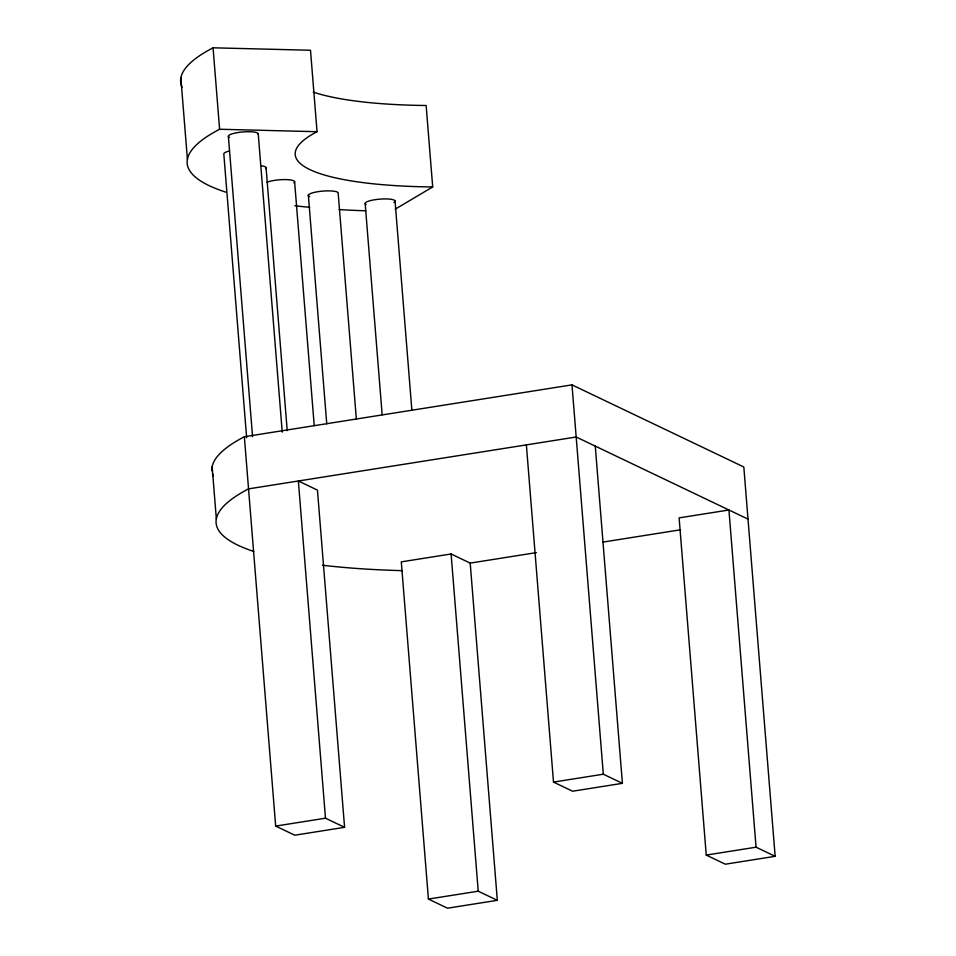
<?xml version="1.0" encoding="UTF-8"?>
<svg xmlns="http://www.w3.org/2000/svg" width="956" height="956" viewBox="0 0 956 956"><rect width="100%" height="100%" fill="white"/><g stroke="black" fill="none" stroke-linecap="round" stroke-linejoin="round"><path stroke-width="1.43" d="M395.198 209.149L432.698 186.958L426.137 105.507A223.047 47.131 -4.6 0 1 313.21 92.087M211.933 470.854A331.445 70.039 -4.6 0 1 244.354 436.749L571.987 384.874L743.816 466.982L775.149 856.313L725.341 864.2L706.245 855.082L679.118 517.877L728.926 509.99L756.053 847.195L775.149 856.313M451.101 553.978L401.293 561.865L428.419 899.082L447.516 908.2L497.323 900.313L470.197 563.108L451.101 553.978L478.227 891.195L497.323 900.313M470.197 563.108L536.388 552.616M602.591 542.136L680.553 529.791M244.354 436.749L275.675 826.092L325.482 818.205L344.578 827.322L317.452 490.117L298.356 480.988L325.482 818.205M526.374 444.887L553.5 782.092L603.308 774.205L622.404 783.334L595.265 446.117M344.578 827.322L294.771 835.209L275.675 826.092M622.404 783.334L572.596 791.221L553.5 782.092M428.419 899.082L478.227 891.195M706.245 855.082L756.053 847.195M182.07 87.223A331.445 70.039 -4.6 0 1 213.057 47.8L310.497 50.25L317.045 131.701A223.047 47.131 -4.6 0 0 432.698 186.958M213.057 47.8L219.605 129.251L317.045 131.701M748.01 519.108L576.181 437L248.548 488.875A331.445 70.039 -4.6 0 0 253.758 551.445M571.987 384.874L603.308 774.205M395.031 200.832L411.881 410.291M365.18 203.795L382.161 414.737M356.361 419.23L338.197 193.435A15.045 3.179 -4.6 0 0 320.893 191.296A15.045 3.179 -4.6 0 0 309.577 196.613M308.346 195.084L326.749 423.843M294.627 181.975L314.225 425.599M266.079 167.766L287.23 430.69M258.216 133.577L282.235 432.16M228.412 136.612L252.563 436.689M246.648 437.824L223.824 154.095A15.045 3.179 -4.6 0 1 229.44 150.976M180.851 77.806L187.412 159.258M212.148 466.755L216.343 518.881M402.237 570.648A331.445 70.039 -4.6 0 1 322.435 565.211M213.367 476.172A331.445 70.039 -4.6 0 1 212.399 473.531M261.609 165.854A15.045 3.179 -4.6 0 1 265.601 168.626M365.873 210.81A331.445 70.039 -4.6 0 1 339.129 209.579M309.72 207.321A331.445 70.039 -4.6 0 1 294.938 205.755M226.321 192.299A331.445 70.039 -4.6 0 1 219.605 129.251M366.1 204.524A15.045 3.179 -4.6 0 1 380.5 199.087A15.045 3.179 -4.6 0 1 393.812 202.553M267.023 182.214A15.045 3.179 -4.6 0 1 286.035 179.597A15.045 3.179 -4.6 0 1 293.934 182.847M229.38 137.353A15.045 3.179 -4.6 0 1 241.557 132.071A15.045 3.179 -4.6 0 1 258.156 134.414"/></g></svg>
